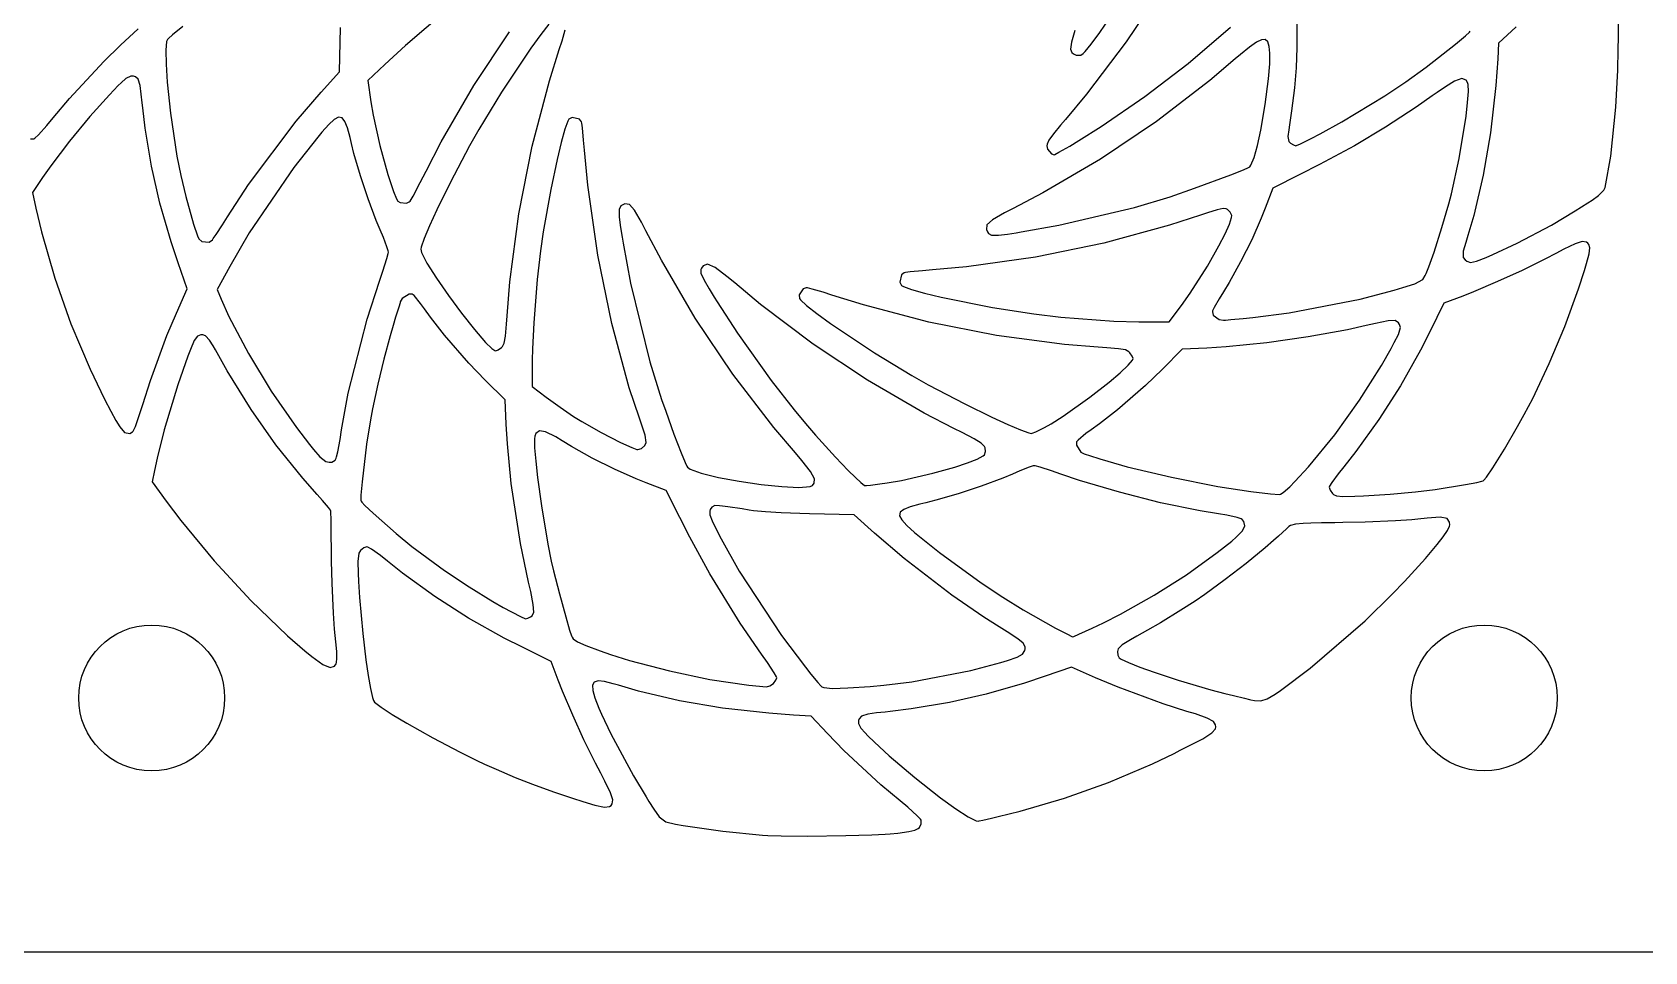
# Model space of a CAD drawing. Header units: inches. Extents: x 0 to 47.5, y -0.5 to 15.9.
# Drawn here: x 1.257 to 2.782, y 0 to 0.87 of the extents above; entities that cross this region are included whole.
import ezdxf

# ---------------------------------------------------------------- set-up
doc = ezdxf.new("R2010")
doc.units = ezdxf.units.IN
doc.header["$MEASUREMENT"] = 0
doc.layers.get('0').update_dxf_attribs({"lineweight": 25})

# ---------------------------------------------------------------- blocks, each defined once
blk = doc.blocks.new('fan')
for p, q in [((0.3256, 0.0419), (0.2914, -0.0096)), ((-0.351, 0.0206), (-0.39, -0.0129)), ((0.4528, 0.0295), (0.4528, -0.0038)), ((0.7569, -0.0052), (0.7569, 0.0163)), ((-0.6594, -0.0126), (-0.6429, 0.0029)), ((-0.6005, 0.0051), (-0.6103, -0.0028)), ((-0.4525, -0.0379), (-0.4516, 0.0042)), ((-0.3255, -0.0508), (-0.2917, 0.0001)), ((-0.2545, 0.0073), (-0.2621, -0.0025)), ((-0.242, -0.0086), (-0.239, 0.0018)), ((0.2428, 0.0012), (0.2396, -0.0098)), ((0.2665, -0.0006), (0.2761, 0.0132)), ((0.3499, -0.03), (0.3901, 0.0044)), ((0.6159, -0.0004), (0.6167, 0.0005)), ((0.6601, 0.0046), (0.6436, -0.0108)), ((-0.6753, -0.0282), (-0.6594, -0.0126)), ((-0.6159, -0.0091), (-0.6166, -0.0175)), ((-0.6151, -0.0072), (-0.6159, -0.0091)), ((-0.6141, -0.0062), (-0.6151, -0.0072)), ((-0.6103, -0.0028), (-0.6141, -0.0062)), ((-0.39, -0.0129), (-0.4095, -0.0308)), ((-0.2621, -0.0025), (-0.2715, -0.0156)), ((-0.2446, -0.0168), (-0.242, -0.0086)), ((0.2396, -0.0098), (0.2388, -0.0163)), ((0.2526, -0.0187), (0.2584, -0.0116)), ((0.2914, -0.0096), (0.2539, -0.059)), ((0.2584, -0.0116), (0.2665, -0.0006)), ((0.4079, -0.0145), (0.3995, -0.0214)), ((0.4145, -0.0099), (0.4079, -0.0145)), ((0.4194, -0.0075), (0.4145, -0.0099)), ((0.423, -0.0074), (0.4194, -0.0075)), ((0.4253, -0.0095), (0.423, -0.0074)), ((0.4267, -0.0138), (0.4253, -0.0095)), ((0.4272, -0.0203), (0.4267, -0.0138)), ((0.4527, -0.0148), (0.452, -0.0342)), ((0.4528, -0.0038), (0.4527, -0.0148)), ((0.575, -0.0333), (0.6028, -0.0118)), ((0.6028, -0.0118), (0.6123, -0.0038)), ((0.6123, -0.0038), (0.6159, -0.0004)), ((0.6436, -0.0108), (0.6427, -0.0256)), ((0.7567, -0.0167), (0.7569, -0.0052)), ((-0.7077, -0.0632), (-0.6753, -0.0282)), ((-0.6166, -0.0175), (-0.6164, -0.0307)), ((-0.2715, -0.0156), (-0.2992, -0.0571)), ((-0.254, -0.0464), (-0.2446, -0.0168)), ((0.2388, -0.0163), (0.2401, -0.0197)), ((0.2401, -0.0197), (0.2415, -0.0208)), ((0.2415, -0.0208), (0.2441, -0.0221)), ((0.2441, -0.0221), (0.2485, -0.022)), ((0.2485, -0.022), (0.2507, -0.0205)), ((0.2507, -0.0205), (0.2526, -0.0187)), ((0.3092, -0.0613), (0.3499, -0.03)), ((0.3946, -0.0257), (0.3705, -0.0461)), ((0.3995, -0.0214), (0.3946, -0.0257)), ((0.4261, -0.0445), (0.4272, -0.0304)), ((0.4273, -0.0244), (0.4272, -0.0203)), ((0.4272, -0.0304), (0.4273, -0.0244)), ((0.6427, -0.0256), (0.6408, -0.0507)), ((0.7563, -0.0363), (0.7567, -0.0167)), ((-0.6543, -0.0442), (-0.6587, -0.0481)), ((-0.6498, -0.0418), (-0.6543, -0.0442)), ((-0.6472, -0.042), (-0.6498, -0.0418)), ((-0.6454, -0.0426), (-0.6472, -0.042)), ((-0.6427, -0.0449), (-0.6454, -0.0426)), ((-0.641, -0.0509), (-0.6427, -0.0449)), ((-0.6164, -0.0307), (-0.6153, -0.0476)), ((-0.4698, -0.0571), (-0.4525, -0.0379)), ((-0.4095, -0.0308), (-0.4255, -0.0459)), ((0.423, -0.0688), (0.4261, -0.0445)), ((0.452, -0.0342), (0.4505, -0.053)), ((0.5557, -0.0472), (0.575, -0.0333)), ((0.6088, -0.044), (0.6018, -0.0467)), ((0.6128, -0.0457), (0.6088, -0.044)), ((0.7545, -0.0714), (0.7563, -0.0363)), ((-0.67, -0.0595), (-0.6885, -0.0801)), ((-0.6616, -0.0509), (-0.67, -0.0595)), ((-0.6587, -0.0481), (-0.6616, -0.0509)), ((-0.6398, -0.0591), (-0.641, -0.0509)), ((-0.6389, -0.067), (-0.6398, -0.0591)), ((-0.6153, -0.0476), (-0.6122, -0.077)), ((-0.4935, -0.0846), (-0.4698, -0.0571)), ((-0.4255, -0.0459), (-0.4227, -0.0662)), ((-0.3562, -0.1041), (-0.3255, -0.0508)), ((-0.2992, -0.0571), (-0.3208, -0.0924)), ((-0.2701, -0.1081), (-0.254, -0.0464)), ((0.2539, -0.059), (0.2339, -0.0829)), ((0.3705, -0.0461), (0.3201, -0.0849)), ((0.4505, -0.053), (0.4477, -0.0748)), ((0.4954, -0.0851), (0.5361, -0.0604)), ((0.5361, -0.0604), (0.5557, -0.0472)), ((0.5808, -0.0606), (0.5655, -0.0712)), ((0.5854, -0.0573), (0.5808, -0.0606)), ((0.5932, -0.052), (0.5854, -0.0573)), ((0.6018, -0.0467), (0.5932, -0.052)), ((0.6143, -0.048), (0.6128, -0.0457)), ((0.6148, -0.0498), (0.6143, -0.048)), ((0.6143, -0.0667), (0.615, -0.0564)), ((0.615, -0.0564), (0.6148, -0.0498)), ((0.6408, -0.0507), (0.6359, -0.0956)), ((-0.723, -0.0813), (-0.7077, -0.0632)), ((-0.6383, -0.0718), (-0.6389, -0.067)), ((-0.6361, -0.091), (-0.6383, -0.0718)), ((-0.4227, -0.0662), (-0.4205, -0.0789)), ((0.2678, -0.0896), (0.3092, -0.0613)), ((0.4187, -0.0931), (0.423, -0.0688)), ((0.4477, -0.0748), (0.4458, -0.0879)), ((0.5655, -0.0712), (0.5366, -0.0902)), ((0.6128, -0.0798), (0.6143, -0.0667)), ((0.7496, -0.1176), (0.7545, -0.0714)), ((-0.737, -0.0974), (-0.7291, -0.0887)), ((-0.7291, -0.0887), (-0.723, -0.0813)), ((-0.6885, -0.0801), (-0.7077, -0.1034)), ((-0.6302, -0.127), (-0.6361, -0.091)), ((-0.6122, -0.077), (-0.6061, -0.1176)), ((-0.5384, -0.1443), (-0.4935, -0.0846)), ((-0.4625, -0.0876), (-0.4691, -0.095)), ((-0.4573, -0.0829), (-0.4625, -0.0876)), ((-0.4532, -0.0808), (-0.4573, -0.0829)), ((-0.45, -0.0814), (-0.4532, -0.0808)), ((-0.4473, -0.0847), (-0.45, -0.0814)), ((-0.4448, -0.0909), (-0.4473, -0.0847)), ((-0.4424, -0.0999), (-0.4448, -0.0909)), ((-0.4205, -0.0789), (-0.4143, -0.1075)), ((-0.2366, -0.0844), (-0.2394, -0.0921)), ((-0.2356, -0.0827), (-0.2366, -0.0844)), ((-0.2325, -0.0811), (-0.2356, -0.0827)), ((-0.2255, -0.0825), (-0.2325, -0.0811)), ((-0.2235, -0.0852), (-0.2255, -0.0825)), ((-0.2233, -0.0863), (-0.2235, -0.0852)), ((-0.2227, -0.0909), (-0.2233, -0.0863)), ((-0.2216, -0.1025), (-0.2227, -0.0909)), ((0.2293, -0.0882), (0.2226, -0.0966)), ((0.2339, -0.0829), (0.2293, -0.0882)), ((0.2468, -0.1027), (0.2678, -0.0896)), ((0.3201, -0.0849), (0.2673, -0.1204)), ((0.4458, -0.0879), (0.4451, -0.0927)), ((0.4748, -0.0964), (0.4954, -0.0851)), ((0.5366, -0.0902), (0.5072, -0.1077)), ((0.6062, -0.1199), (0.6128, -0.0798)), ((-0.7446, -0.1013), (-0.7413, -0.1012)), ((-0.7413, -0.1012), (-0.7404, -0.1006)), ((-0.7404, -0.1006), (-0.737, -0.0974)), ((-0.7077, -0.1034), (-0.7254, -0.1268)), ((-0.473, -0.0996), (-0.4957, -0.1284)), ((-0.4691, -0.095), (-0.473, -0.0996)), ((-0.4411, -0.1055), (-0.4424, -0.0999)), ((-0.4387, -0.1152), (-0.4411, -0.1055)), ((-0.3705, -0.1317), (-0.3562, -0.1041)), ((-0.3208, -0.0924), (-0.3294, -0.1077)), ((-0.2428, -0.1046), (-0.2466, -0.1207)), ((-0.2394, -0.0921), (-0.2428, -0.1046)), ((-0.2208, -0.112), (-0.2216, -0.1025)), ((0.2166, -0.1064), (0.2164, -0.1079)), ((0.2184, -0.1024), (0.2166, -0.1064)), ((0.2226, -0.0966), (0.2184, -0.1024)), ((0.2381, -0.108), (0.2468, -0.1027)), ((0.4155, -0.1074), (0.4187, -0.0931)), ((0.4451, -0.0927), (0.4444, -0.0991)), ((0.4444, -0.0991), (0.4451, -0.1037)), ((0.4451, -0.1037), (0.4468, -0.1053)), ((0.4468, -0.1053), (0.4496, -0.107)), ((0.4525, -0.1075), (0.4563, -0.1058)), ((0.4563, -0.1058), (0.4663, -0.1008)), ((0.4663, -0.1008), (0.4748, -0.0964)), ((0.6359, -0.0956), (0.6291, -0.1356)), ((-0.6061, -0.1176), (-0.6024, -0.1358)), ((-0.4326, -0.1363), (-0.4387, -0.1152)), ((-0.4143, -0.1075), (-0.4068, -0.135)), ((-0.3294, -0.1077), (-0.3477, -0.1427)), ((-0.2827, -0.172), (-0.2701, -0.1081)), ((-0.2466, -0.1207), (-0.2526, -0.1491)), ((-0.2177, -0.145), (-0.2208, -0.112)), ((0.2673, -0.1204), (0.2126, -0.1524)), ((0.2164, -0.1079), (0.217, -0.1109)), ((0.217, -0.1109), (0.2208, -0.1154)), ((0.2208, -0.1154), (0.2234, -0.1162)), ((0.2234, -0.1162), (0.2241, -0.1159)), ((0.2241, -0.1159), (0.2278, -0.1139)), ((0.2278, -0.1139), (0.2381, -0.108)), ((0.4094, -0.1261), (0.4123, -0.1188)), ((0.4123, -0.1188), (0.4155, -0.1074)), ((0.4496, -0.107), (0.4517, -0.1077)), ((0.4517, -0.1077), (0.4525, -0.1075)), ((0.5072, -0.1077), (0.4743, -0.1254)), ((0.599, -0.1533), (0.6062, -0.1199)), ((0.7444, -0.1472), (0.7496, -0.1176)), ((-0.7254, -0.1268), (-0.7332, -0.1379)), ((-0.6223, -0.1621), (-0.6302, -0.127)), ((-0.6024, -0.1358), (-0.5977, -0.1557)), ((-0.4957, -0.1284), (-0.5377, -0.19)), ((-0.4254, -0.158), (-0.4326, -0.1363)), ((-0.4068, -0.135), (-0.4015, -0.151)), ((-0.3761, -0.1426), (-0.3705, -0.1317)), ((0.3561, -0.148), (0.3904, -0.1354)), ((0.3904, -0.1354), (0.4025, -0.1305)), ((0.4025, -0.1305), (0.4071, -0.1284)), ((0.4071, -0.1284), (0.4082, -0.1278)), ((0.4082, -0.1278), (0.4094, -0.1261)), ((0.4556, -0.1349), (0.4301, -0.1477)), ((0.4743, -0.1254), (0.4556, -0.1349)), ((0.6291, -0.1356), (0.62, -0.1736)), ((-0.7332, -0.1379), (-0.7426, -0.1519)), ((-0.7426, -0.1519), (-0.7394, -0.1668)), ((-0.5583, -0.1749), (-0.5384, -0.1443)), ((-0.4015, -0.151), (-0.3985, -0.158)), ((-0.3829, -0.1554), (-0.3761, -0.1426)), ((-0.3477, -0.1427), (-0.3603, -0.1685)), ((-0.2526, -0.1491), (-0.2598, -0.189)), ((-0.2083, -0.2112), (-0.2177, -0.145)), ((0.2126, -0.1524), (0.1846, -0.167)), ((0.3329, -0.1559), (0.3561, -0.148)), ((0.4301, -0.1477), (0.4229, -0.1668)), ((0.7381, -0.1547), (0.7432, -0.1498)), ((0.7432, -0.1498), (0.7444, -0.1472)), ((-0.7394, -0.1668), (-0.7341, -0.1891)), ((-0.6116, -0.1987), (-0.6223, -0.1621)), ((-0.5977, -0.1557), (-0.5905, -0.1818)), ((-0.4177, -0.1783), (-0.4254, -0.158)), ((-0.3985, -0.158), (-0.3972, -0.16)), ((-0.3972, -0.16), (-0.3952, -0.1614)), ((-0.3952, -0.1614), (-0.3891, -0.1619)), ((-0.3891, -0.1619), (-0.3864, -0.1608)), ((-0.3864, -0.1608), (-0.3857, -0.16)), ((-0.3857, -0.16), (-0.3829, -0.1554)), ((-0.1864, -0.1647), (-0.1881, -0.1679)), ((-0.185, -0.1638), (-0.1864, -0.1647)), ((-0.1826, -0.1628), (-0.185, -0.1638)), ((-0.1782, -0.1633), (-0.1826, -0.1628)), ((-0.1734, -0.1686), (-0.1782, -0.1633)), ((0.1846, -0.167), (0.1763, -0.1712)), ((0.2279, -0.1829), (0.2992, -0.166)), ((0.2992, -0.166), (0.3329, -0.1559)), ((0.383, -0.167), (0.3776, -0.1682)), ((0.3861, -0.1673), (0.383, -0.167)), ((0.3873, -0.1679), (0.3861, -0.1673)), ((0.4229, -0.1668), (0.4192, -0.1761)), ((0.5899, -0.1852), (0.5965, -0.1626)), ((0.5965, -0.1626), (0.599, -0.1533)), ((0.7159, -0.1694), (0.7278, -0.1618)), ((0.7278, -0.1618), (0.732, -0.1591)), ((0.732, -0.1591), (0.7381, -0.1547)), ((-0.5905, -0.1818), (-0.5868, -0.193)), ((-0.5691, -0.1917), (-0.563, -0.1824)), ((-0.563, -0.1824), (-0.5583, -0.1749)), ((-0.4139, -0.1874), (-0.4177, -0.1783)), ((-0.3603, -0.1685), (-0.3672, -0.1836)), ((-0.2913, -0.2365), (-0.2827, -0.172)), ((-0.1881, -0.1679), (-0.1879, -0.1752)), ((-0.1879, -0.1752), (-0.1866, -0.185)), ((-0.1669, -0.1799), (-0.1734, -0.1686)), ((-0.1627, -0.1882), (-0.1669, -0.1799)), ((0.1597, -0.1825), (0.1592, -0.1869)), ((0.165, -0.1777), (0.1597, -0.1825)), ((0.1763, -0.1712), (0.165, -0.1777)), ((0.1922, -0.1893), (0.2279, -0.1829)), ((0.3618, -0.1733), (0.3324, -0.183)), ((0.3683, -0.1711), (0.3618, -0.1733)), ((0.3776, -0.1682), (0.3683, -0.1711)), ((0.3849, -0.1911), (0.3891, -0.1819)), ((0.3899, -0.1705), (0.3873, -0.1679)), ((0.3891, -0.1819), (0.3911, -0.1755)), ((0.3913, -0.1737), (0.3899, -0.1705)), ((0.3911, -0.1755), (0.3913, -0.1737)), ((0.4192, -0.1761), (0.4101, -0.1966)), ((0.62, -0.1736), (0.6144, -0.1927)), ((0.6611, -0.1999), (0.6935, -0.1827)), ((0.6935, -0.1827), (0.7159, -0.1694)), ((-0.7341, -0.1891), (-0.7216, -0.233)), ((-0.5868, -0.193), (-0.5854, -0.1957)), ((-0.5854, -0.1957), (-0.5827, -0.1984)), ((-0.5757, -0.1989), (-0.5725, -0.1966)), ((-0.5725, -0.1966), (-0.5718, -0.1956)), ((-0.5718, -0.1956), (-0.5691, -0.1917)), ((-0.5377, -0.19), (-0.5561, -0.2218)), ((-0.4109, -0.1944), (-0.4139, -0.1874)), ((-0.4075, -0.2033), (-0.4109, -0.1944)), ((-0.3724, -0.1956), (-0.3752, -0.2036)), ((-0.3672, -0.1836), (-0.3724, -0.1956)), ((-0.2598, -0.189), (-0.2624, -0.2072)), ((-0.1866, -0.185), (-0.1851, -0.1943)), ((-0.1851, -0.1943), (-0.1842, -0.1999)), ((-0.1481, -0.2161), (-0.1627, -0.1882)), ((0.1592, -0.1869), (0.1602, -0.1893)), ((0.1602, -0.1893), (0.1611, -0.1907)), ((0.1611, -0.1907), (0.1642, -0.1923)), ((0.1642, -0.1923), (0.1707, -0.1923)), ((0.1707, -0.1923), (0.1793, -0.1913)), ((0.1793, -0.1913), (0.1874, -0.1901)), ((0.1874, -0.1901), (0.1922, -0.1893)), ((0.3324, -0.183), (0.2703, -0.1998)), ((0.3791, -0.2024), (0.3849, -0.1911)), ((0.4101, -0.1966), (0.3996, -0.2176)), ((0.5825, -0.2083), (0.5899, -0.1852)), ((0.6144, -0.1927), (0.6125, -0.1991)), ((-0.605, -0.2184), (-0.6116, -0.1987)), ((-0.5827, -0.1984), (-0.5757, -0.1989)), ((-0.4076, -0.2144), (-0.4064, -0.2095)), ((-0.4063, -0.2072), (-0.4075, -0.2033)), ((-0.4064, -0.2095), (-0.4062, -0.2083)), ((-0.4062, -0.2083), (-0.4063, -0.2072)), ((-0.3752, -0.2036), (-0.3756, -0.2057)), ((-0.3756, -0.2057), (-0.3749, -0.2086)), ((-0.3749, -0.2086), (-0.3697, -0.2187)), ((-0.2624, -0.2072), (-0.2655, -0.2342)), ((-0.195, -0.2758), (-0.2083, -0.2112)), ((-0.1842, -0.1999), (-0.1773, -0.2378)), ((0.2056, -0.213), (0.1405, -0.2222)), ((0.2703, -0.1998), (0.2056, -0.213)), ((0.3682, -0.2215), (0.3791, -0.2024)), ((0.5777, -0.2222), (0.5825, -0.2083)), ((0.6101, -0.2075), (0.61, -0.2133)), ((0.61, -0.2133), (0.612, -0.2156)), ((0.6125, -0.1991), (0.6101, -0.2075)), ((0.6226, -0.2169), (0.6317, -0.2134)), ((0.6317, -0.2134), (0.6381, -0.2106)), ((0.6381, -0.2106), (0.6611, -0.1999)), ((0.6976, -0.2096), (0.6879, -0.2148)), ((0.7051, -0.2057), (0.6976, -0.2096)), ((0.716, -0.2004), (0.7051, -0.2057)), ((0.7226, -0.1982), (0.716, -0.2004)), ((0.7266, -0.1988), (0.7226, -0.1982)), ((0.728, -0.1999), (0.7266, -0.1988)), ((0.7267, -0.2192), (0.7292, -0.21)), ((0.729, -0.2011), (0.728, -0.1999)), ((0.7299, -0.2044), (0.729, -0.2011)), ((0.7292, -0.21), (0.7299, -0.2044)), ((-0.5965, -0.2432), (-0.605, -0.2184)), ((-0.5561, -0.2218), (-0.5682, -0.2438)), ((-0.4146, -0.2359), (-0.4113, -0.2263)), ((-0.4113, -0.2263), (-0.4076, -0.2144)), ((-0.3697, -0.2187), (-0.3608, -0.2329)), ((-0.1161, -0.2709), (-0.1481, -0.2161)), ((-0.1102, -0.2234), (-0.1108, -0.2248)), ((-0.1108, -0.2248), (-0.1107, -0.2284)), ((-0.1107, -0.2284), (-0.1077, -0.2349)), ((-0.1086, -0.2212), (-0.1102, -0.2234)), ((-0.1043, -0.2198), (-0.1086, -0.2212)), ((-0.0971, -0.223), (-0.1043, -0.2198)), ((-0.0861, -0.2313), (-0.0971, -0.223)), ((0.0816, -0.2278), (0.0789, -0.2298)), ((0.0827, -0.2276), (0.0816, -0.2278)), ((0.0873, -0.227), (0.0827, -0.2276)), ((0.0989, -0.2259), (0.0873, -0.227)), ((0.1084, -0.2251), (0.0989, -0.2259)), ((0.1405, -0.2222), (0.1084, -0.2251)), ((0.3518, -0.2473), (0.3682, -0.2215)), ((0.3996, -0.2176), (0.3887, -0.2372)), ((0.5742, -0.2306), (0.5752, -0.2286)), ((0.5752, -0.2286), (0.5777, -0.2222)), ((0.612, -0.2156), (0.6135, -0.2169)), ((0.6135, -0.2169), (0.617, -0.218)), ((0.617, -0.218), (0.6226, -0.2169)), ((0.666, -0.2256), (0.6426, -0.2362)), ((0.6879, -0.2148), (0.666, -0.2256)), ((0.7191, -0.2431), (0.7247, -0.2257)), ((0.7247, -0.2257), (0.7267, -0.2192)), ((-0.7216, -0.233), (-0.7064, -0.2763)), ((-0.6066, -0.266), (-0.5965, -0.2432)), ((-0.5682, -0.2438), (-0.5644, -0.2527)), ((-0.4263, -0.2716), (-0.4146, -0.2359)), ((-0.3608, -0.2329), (-0.3494, -0.2493)), ((-0.294, -0.2685), (-0.2913, -0.2365)), ((-0.2655, -0.2342), (-0.2688, -0.2753)), ((-0.1773, -0.2378), (-0.159, -0.3121)), ((-0.1077, -0.2349), (-0.1029, -0.2431)), ((-0.1029, -0.2431), (-0.0982, -0.2508)), ((-0.0787, -0.2375), (-0.0861, -0.2313)), ((-0.0543, -0.2578), (-0.0787, -0.2375)), ((-0.0141, -0.243), (-0.0178, -0.2486)), ((-0.011, -0.2421), (-0.0141, -0.243)), ((-0.0098, -0.2422), (-0.011, -0.2421)), ((-0.0054, -0.2433), (-0.0098, -0.2422)), ((0.005, -0.2463), (-0.0054, -0.2433)), ((0.0789, -0.2298), (0.0775, -0.2368)), ((0.0775, -0.2368), (0.0791, -0.2399)), ((0.0791, -0.2399), (0.0808, -0.241)), ((0.0808, -0.241), (0.0884, -0.2437)), ((0.0884, -0.2437), (0.1006, -0.2471)), ((0.3887, -0.2372), (0.3834, -0.2459)), ((0.5447, -0.2444), (0.5531, -0.2419)), ((0.5531, -0.2419), (0.5643, -0.2384)), ((0.5643, -0.2384), (0.5719, -0.2342)), ((0.5719, -0.2342), (0.5742, -0.2306)), ((0.6426, -0.2362), (0.6199, -0.2458)), ((0.7061, -0.2786), (0.7191, -0.2431)), ((-0.5644, -0.2527), (-0.5569, -0.2692)), ((-0.3952, -0.2562), (-0.3964, -0.2603)), ((-0.3949, -0.2552), (-0.3952, -0.2562)), ((-0.3931, -0.2522), (-0.3949, -0.2552)), ((-0.3866, -0.2481), (-0.3931, -0.2522)), ((-0.3836, -0.2481), (-0.3866, -0.2481)), ((-0.3819, -0.2495), (-0.3836, -0.2481)), ((-0.3757, -0.2569), (-0.3819, -0.2495)), ((-0.3721, -0.2619), (-0.3757, -0.2569)), ((-0.3494, -0.2493), (-0.3369, -0.2662)), ((-0.0982, -0.2508), (-0.0954, -0.2554)), ((-0.0954, -0.2554), (-0.0762, -0.2851)), ((-0.0046, -0.2955), (-0.0543, -0.2578)), ((-0.0178, -0.2486), (-0.0176, -0.2521)), ((-0.0176, -0.2521), (-0.0166, -0.2536)), ((-0.0166, -0.2536), (-0.0109, -0.2588)), ((-0.0109, -0.2588), (-0.0011, -0.2664)), ((0.0132, -0.2489), (0.005, -0.2463)), ((0.0429, -0.2583), (0.0132, -0.2489)), ((0.1048, -0.2745), (0.0429, -0.2583)), ((0.1006, -0.2471), (0.1165, -0.2508)), ((0.1165, -0.2508), (0.165, -0.2606)), ((0.332, -0.2744), (0.3438, -0.2587)), ((0.3438, -0.2587), (0.3518, -0.2473)), ((0.3793, -0.2525), (0.3747, -0.2606)), ((0.3834, -0.2459), (0.3793, -0.2525)), ((0.4455, -0.2658), (0.5127, -0.2528)), ((0.5127, -0.2528), (0.5447, -0.2444)), ((0.5919, -0.2565), (0.5785, -0.2838)), ((0.6096, -0.2499), (0.5919, -0.2565)), ((0.6199, -0.2458), (0.6096, -0.2499)), ((-0.6156, -0.2873), (-0.6066, -0.266)), ((-0.5569, -0.2692), (-0.5386, -0.3042)), ((-0.4441, -0.3418), (-0.4263, -0.2716)), ((-0.3994, -0.27), (-0.4018, -0.2778)), ((-0.3964, -0.2603), (-0.3994, -0.27)), ((-0.3664, -0.2698), (-0.3721, -0.2619)), ((-0.3531, -0.2869), (-0.3664, -0.2698)), ((-0.3369, -0.2662), (-0.3248, -0.2816)), ((-0.2946, -0.2765), (-0.294, -0.2685)), ((-0.0804, -0.3239), (-0.1161, -0.2709)), ((-0.0011, -0.2664), (0.012, -0.2758)), ((0.165, -0.2606), (0.2041, -0.2668)), ((0.2041, -0.2668), (0.2296, -0.2699)), ((0.2296, -0.2699), (0.2799, -0.2736)), ((0.2799, -0.2736), (0.3035, -0.2742)), ((0.3035, -0.2742), (0.332, -0.2744)), ((0.3731, -0.264), (0.3729, -0.2649)), ((0.3729, -0.2649), (0.3737, -0.2679)), ((0.3747, -0.2606), (0.3731, -0.264)), ((0.3737, -0.2679), (0.3795, -0.2721)), ((0.3795, -0.2721), (0.3836, -0.2727)), ((0.3836, -0.2727), (0.3852, -0.2726)), ((0.3852, -0.2726), (0.3904, -0.2722)), ((0.3904, -0.2722), (0.4021, -0.2712)), ((0.4021, -0.2712), (0.4111, -0.2703)), ((0.4111, -0.2703), (0.4455, -0.2658)), ((0.5391, -0.2733), (0.5271, -0.2757)), ((0.5458, -0.2731), (0.5391, -0.2733)), ((0.549, -0.2751), (0.5458, -0.2731)), ((-0.7064, -0.2763), (-0.6882, -0.319)), ((-0.6312, -0.3298), (-0.6156, -0.2873)), ((-0.5867, -0.2877), (-0.5897, -0.2919)), ((-0.5835, -0.2865), (-0.5867, -0.2877)), ((-0.5816, -0.2867), (-0.5835, -0.2865)), ((-0.5791, -0.2875), (-0.5816, -0.2867)), ((-0.5752, -0.2916), (-0.5791, -0.2875)), ((-0.4046, -0.2875), (-0.4105, -0.3095)), ((-0.4018, -0.2778), (-0.4046, -0.2875)), ((-0.3302, -0.3134), (-0.3531, -0.2869)), ((-0.3248, -0.2816), (-0.3143, -0.2937)), ((-0.2967, -0.2943), (-0.2956, -0.2879)), ((-0.2956, -0.2879), (-0.2946, -0.2765)), ((-0.2688, -0.2753), (-0.2699, -0.2999)), ((-0.1784, -0.3368), (-0.195, -0.2758)), ((-0.0762, -0.2851), (-0.0444, -0.3298)), ((0.012, -0.2758), (0.0535, -0.3035)), ((0.1688, -0.2871), (0.1048, -0.2745)), ((0.2331, -0.2956), (0.1688, -0.2871)), ((0.4634, -0.2886), (0.4244, -0.2941)), ((0.5008, -0.2817), (0.4634, -0.2886)), ((0.5184, -0.2777), (0.5008, -0.2817)), ((0.5271, -0.2757), (0.5184, -0.2777)), ((0.5449, -0.2939), (0.5488, -0.2861)), ((0.5488, -0.2861), (0.5507, -0.2796)), ((0.55, -0.2768), (0.549, -0.2751)), ((0.5507, -0.2796), (0.55, -0.2768)), ((0.5785, -0.2838), (0.5697, -0.3011)), ((0.6915, -0.3137), (0.7061, -0.2786)), ((-0.5934, -0.3005), (-0.5959, -0.3068)), ((-0.5897, -0.2919), (-0.5934, -0.3005)), ((-0.5718, -0.297), (-0.5752, -0.2916)), ((-0.5697, -0.3008), (-0.5718, -0.297)), ((-0.5585, -0.3206), (-0.5697, -0.3008)), ((-0.5386, -0.3042), (-0.5169, -0.3399)), ((-0.3143, -0.2937), (-0.3083, -0.2995)), ((-0.3083, -0.2995), (-0.3056, -0.3014)), ((-0.3056, -0.3014), (-0.3047, -0.3016)), ((-0.3047, -0.3016), (-0.3023, -0.3007)), ((-0.3023, -0.3007), (-0.2993, -0.2986)), ((-0.2993, -0.2986), (-0.2983, -0.2976)), ((-0.2983, -0.2976), (-0.2967, -0.2943)), ((-0.2699, -0.2999), (-0.2701, -0.3105)), ((0.0467, -0.3295), (-0.0046, -0.2955)), ((0.0535, -0.3035), (0.0888, -0.3251)), ((0.2649, -0.2982), (0.2331, -0.2956)), ((0.273, -0.2988), (0.2649, -0.2982)), ((0.2843, -0.2998), (0.273, -0.2988)), ((0.2907, -0.3009), (0.2843, -0.2998)), ((0.294, -0.3025), (0.2907, -0.3009)), ((0.295, -0.3036), (0.294, -0.3025)), ((0.2972, -0.3066), (0.295, -0.3036)), ((0.3444, -0.3002), (0.3259, -0.319)), ((0.3676, -0.2991), (0.3444, -0.3002)), ((0.386, -0.2979), (0.3676, -0.2991)), ((0.4244, -0.2941), (0.386, -0.2979)), ((0.5329, -0.3156), (0.542, -0.2994)), ((0.542, -0.2994), (0.5449, -0.2939)), ((0.5697, -0.3011), (0.5508, -0.3347)), ((-0.6882, -0.319), (-0.6781, -0.3403)), ((-0.5959, -0.3068), (-0.6054, -0.3337)), ((-0.4105, -0.3095), (-0.4162, -0.3333)), ((-0.3147, -0.3295), (-0.3302, -0.3134)), ((-0.2701, -0.3105), (-0.2701, -0.3355)), ((-0.159, -0.3121), (-0.1479, -0.3476)), ((0.2856, -0.3225), (0.2932, -0.3154)), ((0.2932, -0.3154), (0.2975, -0.3105)), ((0.298, -0.309), (0.2972, -0.3066)), ((0.2975, -0.3105), (0.298, -0.309)), ((0.3259, -0.319), (0.3098, -0.3345)), ((0.5121, -0.3485), (0.5329, -0.3156)), ((0.6758, -0.3468), (0.6915, -0.3137)), ((-0.6383, -0.3524), (-0.6312, -0.3298)), ((-0.6054, -0.3337), (-0.6183, -0.3764)), ((-0.536, -0.3572), (-0.5585, -0.3206)), ((-0.4162, -0.3333), (-0.4212, -0.3565)), ((-0.2959, -0.348), (-0.3147, -0.3295)), ((-0.0417, -0.3742), (-0.0804, -0.3239)), ((-0.0444, -0.3298), (-0.0226, -0.3576)), ((0.1004, -0.3605), (0.0467, -0.3295)), ((0.0888, -0.3251), (0.1041, -0.3337)), ((0.1041, -0.3337), (0.1389, -0.3519)), ((0.2572, -0.3455), (0.2754, -0.3312)), ((0.2754, -0.3312), (0.2856, -0.3225)), ((0.3098, -0.3345), (0.2833, -0.3574)), ((0.5508, -0.3347), (0.5304, -0.3667)), ((-0.6781, -0.3403), (-0.6746, -0.3473)), ((-0.6746, -0.3473), (-0.6687, -0.3589)), ((-0.5169, -0.3399), (-0.4931, -0.3743)), ((-0.4504, -0.3765), (-0.4441, -0.3418)), ((-0.2948, -0.3712), (-0.2959, -0.348)), ((-0.2701, -0.3355), (-0.2569, -0.3455)), ((-0.2569, -0.3455), (-0.2439, -0.355)), ((-0.1689, -0.3653), (-0.1784, -0.3368)), ((-0.1479, -0.3476), (-0.144, -0.3589)), ((0.2317, -0.3636), (0.2572, -0.3455)), ((0.4887, -0.381), (0.5121, -0.3485)), ((0.6678, -0.362), (0.6758, -0.3468)), ((-0.6687, -0.3589), (-0.664, -0.3676)), ((-0.6454, -0.3733), (-0.6414, -0.362)), ((-0.6414, -0.362), (-0.6383, -0.3524)), ((-0.5125, -0.3906), (-0.536, -0.3572)), ((-0.4212, -0.3565), (-0.4232, -0.3671)), ((-0.2439, -0.355), (-0.231, -0.3638)), ((-0.231, -0.3638), (-0.2234, -0.3684)), ((-0.1665, -0.3721), (-0.1689, -0.3653)), ((-0.144, -0.3589), (-0.1363, -0.3804)), ((-0.0226, -0.3576), (-0.0118, -0.3705)), ((0.1284, -0.375), (0.1004, -0.3605)), ((0.1389, -0.3519), (0.1645, -0.3645)), ((0.1645, -0.3645), (0.1795, -0.3714)), ((0.2204, -0.3707), (0.2317, -0.3636)), ((0.2833, -0.3574), (0.2662, -0.3707)), ((0.6615, -0.3733), (0.6678, -0.362)), ((-0.664, -0.3676), (-0.6602, -0.3737)), ((-0.6602, -0.3737), (-0.6558, -0.3789)), ((-0.6558, -0.3789), (-0.6507, -0.3798)), ((-0.6507, -0.3798), (-0.648, -0.3784)), ((-0.648, -0.3784), (-0.6474, -0.3776)), ((-0.6474, -0.3776), (-0.6454, -0.3733)), ((-0.6183, -0.3764), (-0.6249, -0.4031)), ((-0.4931, -0.3743), (-0.4808, -0.3902)), ((-0.4519, -0.3857), (-0.4504, -0.3765)), ((-0.4232, -0.3671), (-0.4268, -0.39)), ((-0.2937, -0.3895), (-0.2948, -0.3712)), ((-0.2668, -0.3798), (-0.2677, -0.3824)), ((-0.2634, -0.3772), (-0.2668, -0.3798)), ((-0.2575, -0.3782), (-0.2634, -0.3772)), ((-0.248, -0.383), (-0.2575, -0.3782)), ((-0.2234, -0.3684), (-0.205, -0.3788)), ((-0.205, -0.3788), (-0.1867, -0.3883)), ((-0.1634, -0.3815), (-0.1665, -0.3721)), ((-0.1363, -0.3804), (-0.1295, -0.3981)), ((-0.0214, -0.3982), (-0.0417, -0.3742)), ((-0.0118, -0.3705), (-0.0022, -0.3816)), ((0.1362, -0.3789), (0.1284, -0.375)), ((0.1476, -0.3849), (0.1362, -0.3789)), ((0.1795, -0.3714), (0.1915, -0.3765)), ((0.1915, -0.3765), (0.1995, -0.3794)), ((0.1995, -0.3794), (0.2017, -0.3798)), ((0.2017, -0.3798), (0.2026, -0.3796)), ((0.2026, -0.3796), (0.2061, -0.3783)), ((0.2061, -0.3783), (0.2141, -0.3743)), ((0.2141, -0.3743), (0.2204, -0.3707)), ((0.2533, -0.38), (0.2459, -0.3862)), ((0.2583, -0.3764), (0.2533, -0.38)), ((0.2662, -0.3707), (0.2583, -0.3764)), ((0.4638, -0.4114), (0.4887, -0.381)), ((0.5304, -0.3667), (0.5085, -0.397)), ((0.6491, -0.3948), (0.6615, -0.3733)), ((-0.4872, -0.4221), (-0.5125, -0.3906)), ((-0.4808, -0.3902), (-0.4769, -0.3951)), ((-0.4769, -0.3951), (-0.471, -0.402)), ((-0.454, -0.3972), (-0.4519, -0.3857)), ((-0.4268, -0.39), (-0.4311, -0.4255)), ((-0.29, -0.4271), (-0.2937, -0.3895)), ((-0.2677, -0.3824), (-0.268, -0.3848)), ((-0.268, -0.3848), (-0.2679, -0.3933)), ((-0.2679, -0.3933), (-0.2669, -0.4059)), ((-0.2418, -0.3868), (-0.248, -0.383)), ((-0.2331, -0.3922), (-0.2418, -0.3868)), ((-0.2134, -0.4031), (-0.2331, -0.3922)), ((-0.1867, -0.3883), (-0.1759, -0.3932)), ((-0.1759, -0.3932), (-0.1714, -0.3949)), ((-0.1714, -0.3949), (-0.1702, -0.3951)), ((-0.1702, -0.3951), (-0.1668, -0.394)), ((-0.1668, -0.394), (-0.1638, -0.3912)), ((-0.1638, -0.3912), (-0.1625, -0.3884)), ((-0.1625, -0.3884), (-0.1634, -0.3815)), ((-0.0022, -0.3816), (0.0165, -0.4022)), ((0.1543, -0.3891), (0.1476, -0.3849)), ((0.1574, -0.3921), (0.1543, -0.3891)), ((0.158, -0.3933), (0.1574, -0.3921)), ((0.1583, -0.3969), (0.158, -0.3933)), ((0.2459, -0.3862), (0.2445, -0.3879)), ((0.2445, -0.3879), (0.2445, -0.3909)), ((0.2445, -0.3909), (0.2486, -0.3974)), ((0.6382, -0.4123), (0.6491, -0.3948)), ((-0.6249, -0.4031), (-0.6274, -0.415)), ((-0.471, -0.402), (-0.4654, -0.4065)), ((-0.4654, -0.4065), (-0.4623, -0.4071)), ((-0.4623, -0.4071), (-0.4598, -0.4069)), ((-0.4598, -0.4069), (-0.4566, -0.405)), ((-0.4566, -0.405), (-0.4555, -0.4033)), ((-0.4555, -0.4033), (-0.4551, -0.402)), ((-0.4551, -0.402), (-0.454, -0.3972)), ((-0.2669, -0.4059), (-0.2652, -0.4215)), ((-0.1923, -0.4137), (-0.2134, -0.4031)), ((-0.1295, -0.3981), (-0.1257, -0.4074)), ((-0.1257, -0.4074), (-0.124, -0.4109)), ((-0.124, -0.4109), (-0.1235, -0.4118)), ((-0.0153, -0.4053), (-0.0214, -0.3982)), ((-0.007, -0.4158), (-0.0153, -0.4053)), ((0.0165, -0.4022), (0.0287, -0.415)), ((0.1085, -0.4175), (0.1295, -0.4116)), ((0.1295, -0.4116), (0.1413, -0.4077)), ((0.1413, -0.4077), (0.1505, -0.4041)), ((0.1505, -0.4041), (0.1562, -0.4011)), ((0.1562, -0.4011), (0.1575, -0.3999)), ((0.1575, -0.3999), (0.1583, -0.3969)), ((0.2034, -0.4106), (0.1996, -0.4118)), ((0.2044, -0.4105), (0.2034, -0.4106)), ((0.2055, -0.4106), (0.2044, -0.4105)), ((0.21, -0.4118), (0.2055, -0.4106)), ((0.2486, -0.3974), (0.2516, -0.3992)), ((0.2516, -0.3992), (0.2526, -0.3995)), ((0.2526, -0.3995), (0.2567, -0.4007)), ((0.2567, -0.4007), (0.2664, -0.4037)), ((0.2664, -0.4037), (0.2742, -0.4061)), ((0.2742, -0.4061), (0.2925, -0.4113)), ((0.2925, -0.4113), (0.3342, -0.4213)), ((0.451, -0.4254), (0.4638, -0.4114)), ((0.4971, -0.4113), (0.4918, -0.4179)), ((0.5085, -0.397), (0.4971, -0.4113)), ((-0.6274, -0.415), (-0.6294, -0.4256)), ((-0.6294, -0.4256), (-0.6162, -0.444)), ((-0.4736, -0.4376), (-0.4872, -0.4221)), ((-0.4311, -0.4255), (-0.4321, -0.4381)), ((-0.2652, -0.4215), (-0.2615, -0.4482)), ((-0.1719, -0.4228), (-0.1923, -0.4137)), ((-0.1625, -0.4265), (-0.1719, -0.4228)), ((-0.1434, -0.4337), (-0.1625, -0.4265)), ((-0.1235, -0.4118), (-0.1209, -0.4136)), ((-0.1209, -0.4136), (-0.1103, -0.4175)), ((-0.1103, -0.4175), (-0.094, -0.4214)), ((-0.094, -0.4214), (-0.0744, -0.425)), ((-0.0744, -0.425), (-0.0537, -0.428)), ((-0.0034, -0.4226), (-0.007, -0.4158)), ((-0.0037, -0.427), (-0.0034, -0.4226)), ((0.0287, -0.415), (0.0354, -0.4216)), ((0.0354, -0.4216), (0.0406, -0.4263)), ((0.0406, -0.4263), (0.044, -0.4289)), ((0.0584, -0.4276), (0.0654, -0.4266)), ((0.0654, -0.4266), (0.079, -0.4243)), ((0.079, -0.4243), (0.1085, -0.4175)), ((0.1747, -0.422), (0.1544, -0.4297)), ((0.1838, -0.4182), (0.1747, -0.422)), ((0.1908, -0.4152), (0.1838, -0.4182)), ((0.1996, -0.4118), (0.1908, -0.4152)), ((0.2208, -0.4152), (0.21, -0.4118)), ((0.2295, -0.4182), (0.2208, -0.4152)), ((0.2473, -0.4242), (0.2295, -0.4182)), ((0.2852, -0.4355), (0.2473, -0.4242)), ((0.3342, -0.4213), (0.3781, -0.4299)), ((0.4461, -0.4303), (0.451, -0.4254)), ((0.4858, -0.4262), (0.4837, -0.4297)), ((0.4918, -0.4179), (0.4858, -0.4262)), ((0.6124, -0.4282), (0.6231, -0.4261)), ((0.6231, -0.4261), (0.6276, -0.4251)), ((0.6276, -0.4251), (0.6289, -0.4247)), ((0.6289, -0.4247), (0.6296, -0.4241)), ((0.6296, -0.4241), (0.6322, -0.4211)), ((0.6322, -0.4211), (0.6382, -0.4123)), ((-0.4686, -0.4432), (-0.4736, -0.4376)), ((-0.4321, -0.4381), (-0.4322, -0.4429)), ((-0.2813, -0.484), (-0.29, -0.4271)), ((-0.1306, -0.4592), (-0.1434, -0.4337)), ((-0.0537, -0.428), (-0.0342, -0.43)), ((-0.0342, -0.43), (-0.018, -0.4308)), ((-0.018, -0.4308), (-0.0075, -0.43)), ((-0.0075, -0.43), (-0.0051, -0.4289)), ((-0.0051, -0.4289), (-0.0037, -0.427)), ((0.044, -0.4289), (0.0449, -0.4292)), ((0.0449, -0.4292), (0.0459, -0.4291)), ((0.0459, -0.4291), (0.0496, -0.4288)), ((0.0496, -0.4288), (0.0584, -0.4276)), ((0.1327, -0.4369), (0.1116, -0.443)), ((0.1544, -0.4297), (0.1327, -0.4369)), ((0.324, -0.4453), (0.2852, -0.4355)), ((0.3781, -0.4299), (0.4093, -0.4346)), ((0.4093, -0.4346), (0.4279, -0.4368)), ((0.4279, -0.4368), (0.4363, -0.4375)), ((0.4363, -0.4375), (0.4372, -0.4373)), ((0.4372, -0.4373), (0.44, -0.4356)), ((0.44, -0.4356), (0.4461, -0.4303)), ((0.4837, -0.4297), (0.4834, -0.4305)), ((0.4834, -0.4305), (0.4843, -0.4334)), ((0.4843, -0.4334), (0.4864, -0.4365)), ((0.4864, -0.4365), (0.4875, -0.4376)), ((0.4875, -0.4376), (0.4904, -0.4389)), ((0.4904, -0.4389), (0.4963, -0.4393)), ((0.4963, -0.4393), (0.5075, -0.4391)), ((0.5075, -0.4391), (0.5158, -0.4388)), ((0.5158, -0.4388), (0.5411, -0.4373)), ((0.5411, -0.4373), (0.5651, -0.4351)), ((0.5651, -0.4351), (0.5837, -0.4327)), ((0.5837, -0.4327), (0.6124, -0.4282)), ((-0.6162, -0.444), (-0.6025, -0.4622)), ((-0.4628, -0.4499), (-0.4686, -0.4432)), ((-0.4608, -0.4524), (-0.4628, -0.4499)), ((-0.4606, -0.4529), (-0.4608, -0.4524)), ((-0.4606, -0.454), (-0.4606, -0.4529)), ((-0.4604, -0.4615), (-0.4606, -0.454)), ((-0.4322, -0.4429), (-0.432, -0.4439)), ((-0.432, -0.4439), (-0.4313, -0.4448)), ((-0.4313, -0.4448), (-0.4283, -0.4479)), ((-0.4283, -0.4479), (-0.4207, -0.4551)), ((-0.4207, -0.4551), (-0.3989, -0.4743)), ((-0.2615, -0.4482), (-0.2554, -0.4845)), ((-0.1018, -0.4518), (-0.1024, -0.4532)), ((-0.1024, -0.4532), (-0.1023, -0.4567)), ((-0.1023, -0.4567), (-0.1001, -0.4625)), ((-0.1005, -0.4494), (-0.1018, -0.4518)), ((-0.0974, -0.448), (-0.1005, -0.4494)), ((-0.0932, -0.4482), (-0.0974, -0.448)), ((-0.0902, -0.4486), (-0.0932, -0.4482)), ((-0.0852, -0.4492), (-0.0902, -0.4486)), ((-0.0718, -0.4512), (-0.0852, -0.4492)), ((-0.0651, -0.4523), (-0.0718, -0.4512)), ((-0.061, -0.4529), (-0.0651, -0.4523)), ((-0.0497, -0.454), (-0.061, -0.4529)), ((-0.0348, -0.4549), (-0.0497, -0.454)), ((-0.0173, -0.4556), (-0.0348, -0.4549)), ((-0.0079, -0.4559), (-0.0173, -0.4556)), ((0.0341, -0.4568), (-0.0079, -0.4559)), ((0.0534, -0.4741), (0.0341, -0.4568)), ((0.0778, -0.4543), (0.0772, -0.4576)), ((0.0811, -0.4516), (0.0778, -0.4543)), ((0.0873, -0.4492), (0.0811, -0.4516)), ((0.0963, -0.4467), (0.0873, -0.4492)), ((0.1019, -0.4454), (0.0963, -0.4467)), ((0.1116, -0.443), (0.1019, -0.4454)), ((0.3613, -0.4529), (0.324, -0.4453)), ((0.3786, -0.4558), (0.3613, -0.4529)), ((0.3866, -0.4571), (0.3786, -0.4558)), ((0.3964, -0.4593), (0.3866, -0.4571)), ((-0.6025, -0.4622), (-0.571, -0.5002)), ((-0.4602, -0.4744), (-0.4604, -0.4615)), ((-0.1211, -0.4779), (-0.1306, -0.4592)), ((-0.1001, -0.4625), (-0.0952, -0.4723)), ((-0.0952, -0.4723), (-0.0916, -0.4794)), ((0.0772, -0.4576), (0.0793, -0.4616)), ((0.0793, -0.4616), (0.084, -0.4668)), ((0.084, -0.4668), (0.0914, -0.4734)), ((0.3955, -0.4779), (0.4013, -0.4719)), ((0.4002, -0.4606), (0.3964, -0.4593)), ((0.4011, -0.4611), (0.4002, -0.4606)), ((0.4027, -0.463), (0.4011, -0.4611)), ((0.4013, -0.4719), (0.4036, -0.4671)), ((0.4036, -0.4671), (0.4027, -0.463)), ((0.4431, -0.4699), (0.4353, -0.4769)), ((0.4453, -0.4679), (0.4431, -0.4699)), ((0.4467, -0.467), (0.4453, -0.4679)), ((0.4516, -0.4657), (0.4467, -0.467)), ((0.4588, -0.465), (0.4516, -0.4657)), ((0.4661, -0.4647), (0.4588, -0.465)), ((0.476, -0.4645), (0.4661, -0.4647)), ((0.4887, -0.4643), (0.476, -0.4645)), ((0.4963, -0.4642), (0.4887, -0.4643)), ((0.5175, -0.4637), (0.4963, -0.4642)), ((0.5462, -0.4625), (0.5175, -0.4637)), ((0.5614, -0.4614), (0.5462, -0.4625)), ((0.5673, -0.4608), (0.5614, -0.4614)), ((0.5761, -0.4598), (0.5673, -0.4608)), ((0.5883, -0.4591), (0.5761, -0.4598)), ((0.5948, -0.4603), (0.5883, -0.4591)), ((0.5912, -0.4775), (0.5951, -0.4717)), ((0.5972, -0.4637), (0.5948, -0.4603)), ((0.5951, -0.4717), (0.5971, -0.4676)), ((0.5971, -0.4676), (0.5974, -0.4663)), ((0.5974, -0.4663), (0.5972, -0.4637)), ((-0.46, -0.4912), (-0.4602, -0.4744)), ((-0.4265, -0.487), (-0.4295, -0.488)), ((-0.4256, -0.4873), (-0.4265, -0.487)), ((-0.422, -0.4894), (-0.4256, -0.4873)), ((-0.3989, -0.4743), (-0.3841, -0.4866)), ((-0.3841, -0.4866), (-0.3747, -0.4938)), ((-0.2737, -0.5204), (-0.2813, -0.484)), ((-0.2554, -0.4845), (-0.2522, -0.5006)), ((-0.1023, -0.5125), (-0.1211, -0.4779)), ((-0.0916, -0.4794), (-0.0744, -0.51)), ((0.0815, -0.4982), (0.0534, -0.4741)), ((0.0914, -0.4734), (0.096, -0.4773)), ((0.096, -0.4773), (0.1148, -0.4924)), ((0.3774, -0.4925), (0.3912, -0.4816)), ((0.3912, -0.4816), (0.3955, -0.4779)), ((0.423, -0.4879), (0.4049, -0.5028)), ((0.4307, -0.4811), (0.423, -0.4879)), ((0.4353, -0.4769), (0.4307, -0.4811)), ((0.5743, -0.4982), (0.5856, -0.4848)), ((0.5856, -0.4848), (0.5912, -0.4775)), ((-0.571, -0.5002), (-0.5363, -0.5377)), ((-0.4599, -0.5006), (-0.46, -0.4912)), ((-0.4594, -0.5213), (-0.4599, -0.5006)), ((-0.4342, -0.493), (-0.4351, -0.5009)), ((-0.4351, -0.5009), (-0.4348, -0.5119)), ((-0.4326, -0.4904), (-0.4342, -0.493)), ((-0.4295, -0.488), (-0.4326, -0.4904)), ((-0.4137, -0.4954), (-0.422, -0.4894)), ((-0.407, -0.5007), (-0.4137, -0.4954)), ((-0.3927, -0.5121), (-0.407, -0.5007)), ((-0.3747, -0.4938), (-0.3531, -0.5094)), ((-0.2522, -0.5006), (-0.2501, -0.5097)), ((0.1267, -0.5329), (0.0815, -0.4982)), ((0.1148, -0.4924), (0.1544, -0.5212)), ((0.3484, -0.5134), (0.3774, -0.4925)), ((0.4049, -0.5028), (0.3851, -0.5181)), ((0.5545, -0.5199), (0.5743, -0.4982)), ((-0.4348, -0.5119), (-0.4345, -0.5198)), ((-0.3624, -0.534), (-0.3927, -0.5121)), ((-0.3531, -0.5094), (-0.3298, -0.525)), ((-0.2501, -0.5097), (-0.2445, -0.5316)), ((-0.0736, -0.5592), (-0.1023, -0.5125)), ((-0.0744, -0.51), (-0.0345, -0.571)), ((0.3179, -0.5328), (0.3484, -0.5134)), ((0.3851, -0.5181), (0.3657, -0.5322)), ((-0.4582, -0.5499), (-0.4594, -0.5213)), ((-0.4345, -0.5198), (-0.4336, -0.535)), ((-0.3298, -0.525), (-0.3075, -0.5387)), ((-0.2716, -0.5293), (-0.2737, -0.5204)), ((-0.2692, -0.5417), (-0.2716, -0.5293)), ((-0.2445, -0.5316), (-0.2385, -0.5533)), ((0.1568, -0.5535), (0.1267, -0.5329)), ((0.1544, -0.5212), (0.1747, -0.5346)), ((0.2861, -0.5506), (0.3179, -0.5328)), ((0.3657, -0.5322), (0.3567, -0.5383)), ((0.5175, -0.5569), (0.543, -0.5319)), ((0.543, -0.5319), (0.5545, -0.5199)), ((-0.5363, -0.5377), (-0.5017, -0.5712)), ((-0.4336, -0.535), (-0.4305, -0.5689)), ((-0.3304, -0.5544), (-0.3624, -0.534)), ((-0.3075, -0.5387), (-0.2975, -0.5443)), ((-0.2975, -0.5443), (-0.2898, -0.5485)), ((-0.2898, -0.5485), (-0.2805, -0.5532)), ((-0.2702, -0.5523), (-0.2687, -0.5488)), ((-0.2687, -0.5488), (-0.2692, -0.5417)), ((0.1747, -0.5346), (0.1941, -0.5465)), ((0.1941, -0.5465), (0.2247, -0.564)), ((0.3432, -0.5471), (0.3239, -0.5588)), ((0.3567, -0.5383), (0.3432, -0.5471)), ((-0.4571, -0.565), (-0.4582, -0.5499)), ((-0.2968, -0.5733), (-0.3304, -0.5544)), ((-0.2805, -0.5532), (-0.2771, -0.5548)), ((-0.2771, -0.5548), (-0.2764, -0.5551)), ((-0.2764, -0.5551), (-0.2744, -0.5545)), ((-0.2744, -0.5545), (-0.2717, -0.5533)), ((-0.2717, -0.5533), (-0.2702, -0.5523)), ((-0.2385, -0.5533), (-0.2348, -0.566)), ((-0.0533, -0.5886), (-0.0736, -0.5592)), ((0.1713, -0.5627), (0.1568, -0.5535)), ((0.1788, -0.5673), (0.1713, -0.5627)), ((0.2247, -0.564), (0.2358, -0.5698)), ((0.2467, -0.5698), (0.2593, -0.5639)), ((0.2593, -0.5639), (0.27, -0.5588)), ((0.27, -0.5588), (0.2861, -0.5506)), ((0.3239, -0.5588), (0.3116, -0.5659)), ((0.4653, -0.6018), (0.5175, -0.5569)), ((-0.5017, -0.5712), (-0.4853, -0.5854)), ((-0.4565, -0.5709), (-0.4571, -0.565)), ((-0.4558, -0.5768), (-0.4565, -0.5709)), ((-0.455, -0.5861), (-0.4558, -0.5768)), ((-0.4305, -0.5689), (-0.4275, -0.5939)), ((-0.2795, -0.5821), (-0.2968, -0.5733)), ((-0.2348, -0.566), (-0.233, -0.5711)), ((-0.233, -0.5711), (-0.2324, -0.5725)), ((-0.2324, -0.5725), (-0.2314, -0.574)), ((-0.2314, -0.574), (-0.2275, -0.577)), ((-0.2275, -0.577), (-0.2196, -0.5805)), ((-0.0345, -0.571), (-0.0119, -0.601)), ((0.189, -0.574), (0.1788, -0.5673)), ((0.1941, -0.5782), (0.189, -0.574)), ((0.1958, -0.5816), (0.1941, -0.5782)), ((0.2358, -0.5698), (0.2401, -0.5718)), ((0.2401, -0.5718), (0.241, -0.5721)), ((0.241, -0.5721), (0.2419, -0.5718)), ((0.2419, -0.5718), (0.2467, -0.5698)), ((0.2923, -0.5768), (0.2876, -0.5798)), ((0.2955, -0.5749), (0.2923, -0.5768)), ((0.3014, -0.5716), (0.2955, -0.5749)), ((0.3116, -0.5659), (0.3014, -0.5716)), ((-0.4853, -0.5854), (-0.4785, -0.5909)), ((-0.4785, -0.5909), (-0.4682, -0.5983)), ((-0.4552, -0.5965), (-0.4548, -0.5926)), ((-0.4548, -0.5926), (-0.455, -0.5861)), ((-0.4275, -0.5939), (-0.4253, -0.6087)), ((-0.2522, -0.5955), (-0.2795, -0.5821)), ((-0.2196, -0.5805), (-0.2058, -0.5855)), ((-0.2058, -0.5855), (-0.1961, -0.5888)), ((-0.1961, -0.5888), (-0.1782, -0.5944)), ((-0.1782, -0.5944), (-0.1405, -0.6044)), ((-0.0477, -0.5965), (-0.0533, -0.5886)), ((0.1792, -0.5946), (0.1883, -0.5914)), ((0.1883, -0.5914), (0.1935, -0.5885)), ((0.1935, -0.5885), (0.1957, -0.5852)), ((0.1957, -0.5852), (0.196, -0.5834)), ((0.196, -0.5834), (0.1958, -0.5816)), ((0.2839, -0.5835), (0.2831, -0.5859)), ((0.2831, -0.5859), (0.2834, -0.5895)), ((0.2834, -0.5895), (0.2848, -0.5921)), ((0.2876, -0.5798), (0.2839, -0.5835)), ((0.2848, -0.5921), (0.2867, -0.5933)), ((0.2867, -0.5933), (0.2937, -0.5966)), ((-0.4682, -0.5983), (-0.4613, -0.6011)), ((-0.4613, -0.6011), (-0.4571, -0.5998)), ((-0.4571, -0.5998), (-0.4556, -0.5977)), ((-0.4556, -0.5977), (-0.4552, -0.5965)), ((-0.4253, -0.6087), (-0.4232, -0.6209)), ((-0.2456, -0.6132), (-0.2522, -0.5955)), ((-0.1405, -0.6044), (-0.1022, -0.6124)), ((-0.0413, -0.6061), (-0.0477, -0.5965)), ((-0.0391, -0.6099), (-0.0413, -0.6061)), ((-0.0119, -0.601), (-0.0068, -0.6075)), ((-0.0068, -0.6075), (-0.0002, -0.6154)), ((0.0887, -0.6147), (0.1445, -0.6039)), ((0.1445, -0.6039), (0.173, -0.5965)), ((0.173, -0.5965), (0.1792, -0.5946)), ((0.2148, -0.6093), (0.1953, -0.6159)), ((0.2396, -0.6008), (0.2148, -0.6093)), ((0.2624, -0.6109), (0.2396, -0.6008)), ((0.2937, -0.5966), (0.3044, -0.6008)), ((0.3044, -0.6008), (0.3178, -0.6056)), ((0.3178, -0.6056), (0.3407, -0.6132)), ((0.4372, -0.6228), (0.4653, -0.6018)), ((-0.4232, -0.6209), (-0.4213, -0.6297)), ((-0.2415, -0.6235), (-0.2456, -0.6132)), ((-0.2319, -0.6462), (-0.2415, -0.6235)), ((-0.2115, -0.615), (-0.2132, -0.6179)), ((-0.2132, -0.6179), (-0.213, -0.6229)), ((-0.213, -0.6229), (-0.2109, -0.63)), ((-0.2078, -0.6139), (-0.2115, -0.615)), ((-0.2019, -0.6145), (-0.2078, -0.6139)), ((-0.1937, -0.6165), (-0.2019, -0.6145)), ((-0.1887, -0.6179), (-0.1937, -0.6165)), ((-0.1696, -0.6235), (-0.1887, -0.6179)), ((-0.1309, -0.6328), (-0.1696, -0.6235)), ((-0.1022, -0.6124), (-0.0655, -0.6179)), ((-0.0655, -0.6179), (-0.0486, -0.6195)), ((-0.0486, -0.6195), (-0.0455, -0.6186)), ((-0.0455, -0.6186), (-0.0422, -0.6163)), ((-0.0422, -0.6163), (-0.0398, -0.6133)), ((-0.0398, -0.6133), (-0.0388, -0.6108)), ((-0.0388, -0.6108), (-0.0391, -0.6099)), ((-0.0002, -0.6154), (0.0027, -0.6186)), ((0.0027, -0.6186), (0.0036, -0.6194)), ((0.0036, -0.6194), (0.0054, -0.6202)), ((0.0054, -0.6202), (0.0136, -0.6209)), ((0.0136, -0.6209), (0.0282, -0.6205)), ((0.0282, -0.6205), (0.0493, -0.619)), ((0.0493, -0.619), (0.0624, -0.6178)), ((0.0624, -0.6178), (0.0887, -0.6147)), ((0.1953, -0.6159), (0.1591, -0.6265)), ((0.2838, -0.6199), (0.2624, -0.6109)), ((0.3264, -0.6356), (0.2838, -0.6199)), ((0.3407, -0.6132), (0.3715, -0.6223)), ((0.3715, -0.6223), (0.3848, -0.6257)), ((0.4322, -0.6263), (0.4372, -0.6228)), ((-0.4213, -0.6297), (-0.4204, -0.6325)), ((-0.4204, -0.6325), (-0.4193, -0.6339)), ((-0.4193, -0.6339), (-0.413, -0.6387)), ((-0.413, -0.6387), (-0.4025, -0.6456)), ((-0.2109, -0.63), (-0.2072, -0.6396)), ((-0.2072, -0.6396), (-0.2046, -0.6453)), ((-0.0904, -0.6397), (-0.1309, -0.6328)), ((-0.0466, -0.6445), (-0.0904, -0.6397)), ((0.0881, -0.6403), (0.0684, -0.6427)), ((0.1244, -0.6344), (0.0881, -0.6403)), ((0.1591, -0.6265), (0.1244, -0.6344)), ((0.3489, -0.6427), (0.3264, -0.6356)), ((0.3848, -0.6257), (0.3928, -0.6276)), ((0.3928, -0.6276), (0.4032, -0.6301)), ((0.4032, -0.6301), (0.408, -0.6313)), ((0.408, -0.6313), (0.4094, -0.6317)), ((0.4094, -0.6317), (0.4129, -0.6325)), ((0.4129, -0.6325), (0.4187, -0.6328)), ((0.4187, -0.6328), (0.4246, -0.6309)), ((0.4246, -0.6309), (0.4322, -0.6263)), ((-0.4025, -0.6456), (-0.3886, -0.6539)), ((-0.3886, -0.6539), (-0.3641, -0.6677)), ((-0.2213, -0.6696), (-0.2319, -0.6462)), ((-0.2046, -0.6453), (-0.1959, -0.6638)), ((-0.0231, -0.6462), (-0.0466, -0.6445)), ((-0.0065, -0.6472), (-0.0231, -0.6462)), ((0.009, -0.6637), (-0.0065, -0.6472)), ((0.0384, -0.6514), (0.0382, -0.654)), ((0.0382, -0.654), (0.0406, -0.6585)), ((0.0389, -0.6496), (0.0384, -0.6514)), ((0.0411, -0.6471), (0.0389, -0.6496)), ((0.047, -0.6454), (0.0411, -0.6471)), ((0.0554, -0.6442), (0.047, -0.6454)), ((0.0635, -0.6433), (0.0554, -0.6442)), ((0.0684, -0.6427), (0.0635, -0.6433)), ((0.3569, -0.6451), (0.3489, -0.6427)), ((0.368, -0.649), (0.3569, -0.6451)), ((0.3739, -0.6521), (0.368, -0.649)), ((0.376, -0.6554), (0.3739, -0.6521)), ((0.3762, -0.6574), (0.376, -0.6554)), ((-0.3641, -0.6677), (-0.3384, -0.6813)), ((-0.2105, -0.6915), (-0.2213, -0.6696)), ((-0.1959, -0.6638), (-0.1745, -0.7037)), ((0.0246, -0.6796), (0.009, -0.6637)), ((0.0406, -0.6585), (0.0445, -0.663)), ((0.0445, -0.663), (0.0473, -0.6659)), ((0.0473, -0.6659), (0.0533, -0.6719)), ((0.3526, -0.6744), (0.3638, -0.6685)), ((0.3638, -0.6685), (0.3725, -0.663)), ((0.3725, -0.663), (0.3759, -0.6591)), ((0.3759, -0.6591), (0.3762, -0.6574)), ((-0.3384, -0.6813), (-0.3224, -0.6892)), ((0.0596, -0.712), (0.0246, -0.6796)), ((0.0533, -0.6719), (0.0674, -0.6848)), ((0.0674, -0.6848), (0.0915, -0.7053)), ((0.3162, -0.6922), (0.3367, -0.6824)), ((0.3367, -0.6824), (0.3426, -0.6795)), ((0.3426, -0.6795), (0.3526, -0.6744)), ((-0.3224, -0.6892), (-0.3152, -0.6926)), ((-0.3152, -0.6926), (-0.3044, -0.6974)), ((-0.3044, -0.6974), (-0.2864, -0.7051)), ((-0.2053, -0.7012), (-0.2105, -0.6915)), ((-0.2014, -0.7087), (-0.2053, -0.7012)), ((0.2748, -0.7098), (0.3162, -0.6922)), ((-0.2864, -0.7051), (-0.2698, -0.7116)), ((-0.2698, -0.7116), (-0.2501, -0.7186)), ((-0.1961, -0.7196), (-0.2014, -0.7087)), ((-0.1745, -0.7037), (-0.1625, -0.7236)), ((0.0777, -0.7273), (0.0596, -0.712)), ((0.0915, -0.7053), (0.1159, -0.7244)), ((0.2331, -0.7248), (0.2748, -0.7098)), ((-0.2501, -0.7186), (-0.2378, -0.7228)), ((-0.2378, -0.7228), (-0.232, -0.7248)), ((-0.232, -0.7248), (-0.2222, -0.728)), ((-0.2222, -0.728), (-0.2111, -0.7314)), ((-0.2111, -0.7314), (-0.2019, -0.7333)), ((-0.1971, -0.7327), (-0.1956, -0.7316)), ((-0.1939, -0.7262), (-0.1961, -0.7196)), ((-0.1956, -0.7316), (-0.1945, -0.7302)), ((-0.1945, -0.7302), (-0.1939, -0.7262)), ((-0.1625, -0.7236), (-0.1598, -0.728)), ((-0.1598, -0.728), (-0.1553, -0.7351)), ((0.0851, -0.7334), (0.0777, -0.7273)), ((0.1159, -0.7244), (0.1303, -0.7349)), ((0.1913, -0.737), (0.2331, -0.7248)), ((-0.2019, -0.7333), (-0.1971, -0.7327)), ((-0.1553, -0.7351), (-0.1503, -0.7423)), ((-0.1503, -0.7423), (-0.144, -0.7471)), ((0.0938, -0.7413), (0.0851, -0.7334)), ((0.097, -0.7447), (0.0938, -0.7413)), ((0.0976, -0.7456), (0.097, -0.7447)), ((0.0977, -0.7489), (0.0976, -0.7456)), ((0.1303, -0.7349), (0.1419, -0.7425)), ((0.1419, -0.7425), (0.1496, -0.7463)), ((0.1496, -0.7463), (0.1516, -0.7466)), ((0.1516, -0.7466), (0.1525, -0.7463)), ((0.1525, -0.7463), (0.1559, -0.7455)), ((0.1559, -0.7455), (0.164, -0.7436)), ((0.164, -0.7436), (0.1705, -0.7421)), ((0.1705, -0.7421), (0.1913, -0.737)), ((-0.144, -0.7471), (-0.1346, -0.7494)), ((-0.1346, -0.7494), (-0.1274, -0.7507)), ((-0.1274, -0.7507), (-0.0901, -0.7559)), ((-0.0901, -0.7559), (-0.0524, -0.7597)), ((-0.0524, -0.7597), (-0.0475, -0.76)), ((-0.0475, -0.76), (-0.0347, -0.7604)), ((-0.0347, -0.7604), (-0.01, -0.7606)), ((-0.01, -0.7606), (0.0265, -0.7602)), ((0.0265, -0.7602), (0.051, -0.7595)), ((0.051, -0.7595), (0.0636, -0.7588)), ((0.0636, -0.7588), (0.0684, -0.7584)), ((0.0684, -0.7584), (0.0756, -0.7577)), ((0.0756, -0.7577), (0.0858, -0.7564)), ((0.0858, -0.7564), (0.0917, -0.7551)), ((0.0917, -0.7551), (0.0949, -0.7535)), ((0.0949, -0.7535), (0.0959, -0.7524)), ((0.0959, -0.7524), (0.0977, -0.7489))]:
    blk.add_line(p, q)
for centre in [(-0.63, -0.63), (0.63, -0.63)]:
    blk.add_circle(centre, 0.069)

msp = doc.modelspace()

# ---------------------------------------------------------------- linework, layer by layer
msp.add_line((0, 0), (17, 0))

# ---------------------------------------------------------------- block references
msp.add_blockref('fan', (2, 0.87))

doc.saveas('drawing.dxf')
